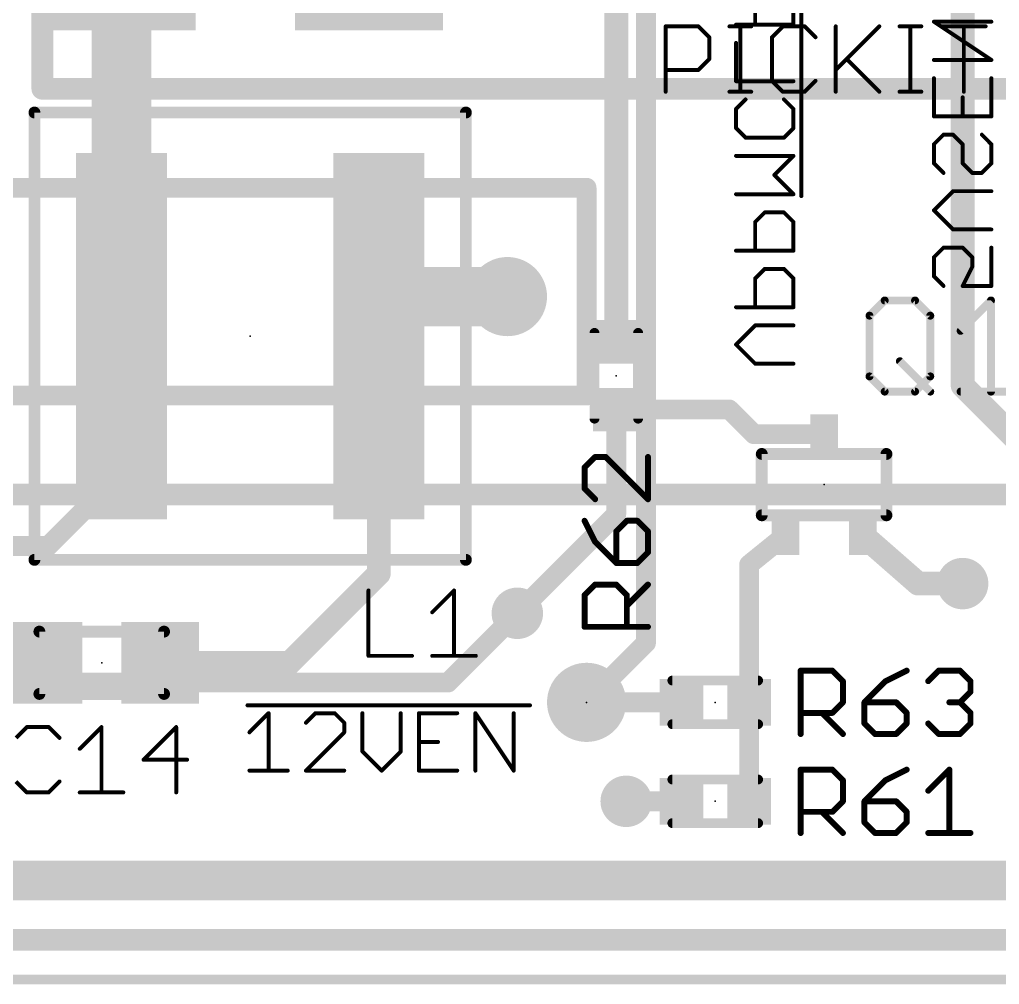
# Model space of a CAD drawing. Extents: x -19 to 124, y 0 to 88.
# Drawn here: x 31.08 to 43.65, y 31.69 to 44.07 of the extents above; entities that cross this region are included whole.
import ezdxf

# ---------------------------------------------------------------- set-up
doc = ezdxf.new("R2010")
doc.units = 0
for name, color, linetype in [('1', 12, 'CONTINUOUS'), ('15', 21, 'CONTINUOUS'), ('16', 132, 'CONTINUOUS'), ('17', 110, 'CONTINUOUS'), ('18', 110, 'CONTINUOUS'), ('2', 110, 'CONTINUOUS'), ('20', 53, 'CONTINUOUS'), ('21', 253, 'CONTINUOUS'), ('23', 53, 'CONTINUOUS'), ('25', 253, 'CONTINUOUS'), ('26', 251, 'CONTINUOUS')]:
    doc.layers.add(name, color=color, linetype=linetype)

# ---------------------------------------------------------------- blocks, each defined once
blk = doc.blocks.new('ROUNDP')
at = {"const_width": 0.5}
blk.add_lwpolyline([(0, -0.25, 1), (0, 0.25, 1), (0, -0.25)], format="xyb", dxfattribs=at)
blk = doc.blocks.new('RECT')
blk.add_solid([(-0.5, -0.5), (0.5, -0.5), (-0.5, 0.5), (0.5, 0.5)])
blk = doc.blocks.new('ROUNDV')
at = {"const_width": 0.5}
blk.add_lwpolyline([(0, -0.25, 1), (0, 0.25, 1), (0, -0.25)], format="xyb", dxfattribs=at)

msp = doc.modelspace()

# ---------------------------------------------------------------- linework, layer by layer
at = {"layer": '1'}
for points, const_width in [([(38.735, 39.932), (38.735, 46.101)], 0.3048), ([(43.18, 45.72), (43.18, 39.37)], 0.3048), ([(32.385, 44.628), (32.385, 40.005)], 0.762), ([(35.7124, 39.9796), (35.7124, 40.513)], 0.8128), ([(35.7124, 40.513), (37.338, 40.513)], 0.762), ([(35.687, 36.957), (35.687, 40.005)], 0.3048), ([(35.7124, 39.9796), (35.687, 40.005)], 0.254), ([(32.385, 38.2524), (32.385, 40.005)], 0.2032), ([(43.18, 39.37), (44.196, 38.354)], 0.3048), ([(38.735, 39.062), (38.735, 39.116)], 0.254), ([(38.7382, 39.0652), (38.735, 39.062)], 0.254), ([(38.735, 39.062), (38.735, 37.719)], 0.254), ([(40.1828, 39.0652), (38.7382, 39.0652)], 0.254), ([(40.5003, 38.7477), (40.1828, 39.0652)], 0.254), ([(41.402, 38.7477), (40.5003, 38.7477)], 0.254), ([(31.4452, 37.3126), (32.385, 38.2524)], 0.254), ([(38.735, 37.719), (37.465, 36.449)], 0.254), ([(41.8973, 37.4523), (42.6085, 36.83)], 0.3048), ([(40.9067, 37.4523), (40.44, 37.0745)], 0.254), ([(29.21, 37.3126), (31.4452, 37.3126)], 0.254), ([(34.544, 35.814), (35.687, 36.957)], 0.3048), ([(40.44, 37.0745), (40.44, 35.306)], 0.254), ([(42.6085, 36.83), (43.18, 36.83)], 0.3048), ([(32.881, 35.814), (34.544, 35.814)], 0.3048), ([(31.381, 35.814), (30.734, 35.814)], 0.254), ([(39.57, 35.306), (38.354, 35.306)], 0.254), ([(40.44, 35.306), (40.44, 34.036)], 0.254), ([(39.57, 34.036), (38.862, 34.036)], 0.254)]:
    msp.add_lwpolyline(points, dxfattribs=dict(at, const_width=const_width))
for points, const_width in [([(35.9156, 40.513, 1), (35.5092, 40.513)], 0.4064), ([(35.7124, 40.7035, 1), (35.7124, 40.3225)], 0.381), ([(37.338, 40.3225, 1), (37.338, 40.7035)], 0.381), ([(32.1945, 40.005, 1), (32.5755, 40.005)], 0.381), ([(35.5092, 39.9796, 1), (35.9156, 39.9796)], 0.4064), ([(35.7632, 40.005, 1), (35.6108, 40.005)], 0.1524), ([(35.7319, 40.0499, 1), (35.6421, 39.9601)], 0.127), ([(32.4358, 40.005, 1), (32.3342, 40.005)], 0.1016), ([(35.6675, 39.9347, 1), (35.7573, 40.0245)], 0.127), ([(38.6588, 39.932, 1), (38.8112, 39.932)], 0.1524), ([(43.2339, 39.4239, 1), (43.1261, 39.3161)], 0.1524), ([(43.1038, 39.37, 1), (43.2562, 39.37)], 0.1524), ([(38.7985, 39.116, 1), (38.6715, 39.116)], 0.127), ([(38.7985, 39.062, 1), (38.6715, 39.062)], 0.127), ([(38.6901, 39.1069, 1), (38.7799, 39.0171)], 0.127), ([(38.6715, 39.062, 1), (38.7985, 39.062)], 0.127), ([(38.7382, 39.1287, 1), (38.7382, 39.0017)], 0.127), ([(38.7831, 39.0203, 1), (38.6933, 39.1101)], 0.127), ([(40.2277, 39.1101, 1), (40.1379, 39.0203)], 0.127), ([(40.1828, 39.0017, 1), (40.1828, 39.1287)], 0.127), ([(40.5003, 38.8112, 1), (40.5003, 38.6842)], 0.127), ([(41.402, 38.6842, 1), (41.402, 38.8112)], 0.127), ([(40.4554, 38.7028, 1), (40.5452, 38.7926)], 0.127), ([(32.4299, 38.2075, 1), (32.3401, 38.2973)], 0.127), ([(32.3342, 38.2524, 1), (32.4358, 38.2524)], 0.1016), ([(38.6715, 37.719, 1), (38.7985, 37.719)], 0.127), ([(38.7799, 37.6741, 1), (38.6901, 37.7639)], 0.127), ([(41.9475, 37.5096, 1), (41.8471, 37.395)], 0.1524), ([(40.9467, 37.4029, 1), (40.8667, 37.5017)], 0.127), ([(31.4003, 37.3575, 1), (31.4901, 37.2677)], 0.127), ([(31.4452, 37.2491, 1), (31.4452, 37.3761)], 0.127), ([(35.7409, 36.9031, 1), (35.6331, 37.0109)], 0.1524), ([(40.4, 37.1239, 1), (40.48, 37.0251)], 0.127), ([(40.5035, 37.0745, 1), (40.3765, 37.0745)], 0.127), ([(35.6108, 36.957, 1), (35.7632, 36.957)], 0.1524), ([(42.6085, 36.9062, 1), (42.6085, 36.7538)], 0.1524), ([(43.18, 36.7538, 1), (43.18, 36.9062)], 0.1524), ([(42.5583, 36.7727, 1), (42.6587, 36.8873)], 0.1524), ([(37.4201, 36.4939, 1), (37.5099, 36.4041)], 0.127), ([(32.881, 35.8902, 1), (32.881, 35.7378)], 0.1524), ([(34.544, 35.7378, 1), (34.544, 35.8902)], 0.1524), ([(31.381, 35.7505, 1), (31.381, 35.8775)], 0.127), ([(34.4901, 35.8679, 1), (34.5979, 35.7601)], 0.1524), ([(38.354, 35.3695, 1), (38.354, 35.2425)], 0.127), ([(39.57, 35.2425, 1), (39.57, 35.3695)], 0.127), ([(40.5035, 35.306, 1), (40.3765, 35.306)], 0.127), ([(40.3765, 35.306, 1), (40.5035, 35.306)], 0.127), ([(38.862, 34.0995, 1), (38.862, 33.9725)], 0.127), ([(39.57, 33.9725, 1), (39.57, 34.0995)], 0.127), ([(40.3765, 34.036, 1), (40.5035, 34.036)], 0.127)]:
    msp.add_lwpolyline(points, format="xyb", dxfattribs=dict(at, const_width=const_width))
at = {"layer": '15'}
for points, const_width in [([(31.369, 49.53), (31.369, 43.18)], 0.2794), ([(31.369, 43.18), (46.482, 43.18)], 0.2794), ([(25.019, 41.91), (38.354, 41.91)], 0.254), ([(38.354, 41.91), (38.354, 39.243)], 0.254), ([(38.354, 39.243), (25.019, 39.243)], 0.254), ([(25.273, 37.973), (63.5, 37.973)], 0.2794), ([(101.092, 32.258), (18.542, 32.258)], 0.2794)]:
    msp.add_lwpolyline(points, dxfattribs=dict(at, const_width=const_width))
for points, const_width in [([(31.369, 43.2499, 1), (31.369, 43.1101)], 0.1397), ([(31.2992, 43.18, 1), (31.4388, 43.18)], 0.1397), ([(38.4175, 41.91, 1), (38.2905, 41.91)], 0.127), ([(38.354, 41.8465, 1), (38.354, 41.9735)], 0.127), ([(38.354, 39.1795, 1), (38.354, 39.3065)], 0.127), ([(38.2905, 39.243, 1), (38.4175, 39.243)], 0.127)]:
    msp.add_lwpolyline(points, format="xyb", dxfattribs=dict(at, const_width=const_width))
at = {"layer": '16'}
for points, const_width in [([(39.116, 36.068), (39.116, 48.641)], 0.254), ([(36.576, 35.56), (37.465, 36.449)], 0.254), ([(39.116, 36.068), (38.354, 35.306)], 0.254), ([(29.972, 35.56), (36.576, 35.56)], 0.254), ([(18.161, 33.02), (59.182, 33.02)], 0.508)]:
    msp.add_lwpolyline(points, dxfattribs=dict(at, const_width=const_width))
at = {"layer": '16', "const_width": 0.127}
for points in [[(37.5099, 36.4041, 1), (37.4201, 36.4939)], [(39.0525, 36.068, 1), (39.1795, 36.068)], [(39.1609, 36.0231, 1), (39.0711, 36.1129)], [(36.5311, 35.6049, 1), (36.6209, 35.5151)], [(36.576, 35.4965, 1), (36.576, 35.6235)], [(38.3091, 35.3509, 1), (38.3989, 35.2611)]]:
    msp.add_lwpolyline(points, format="xyb", dxfattribs=at)
at = {"layer": '2', "const_width": 0.254}
msp.add_lwpolyline([(18.542, 32.258), (101.092, 32.258)], dxfattribs=at)
at = {"layer": '20', "const_width": 0.127}
msp.add_lwpolyline([(101.6, 31.75), (19.05, 31.75)], dxfattribs=at)
at = {"layer": '21'}
for points, const_width in [([(36.8046, 42.8752), (31.2674, 42.8752)], 0.1524), ([(31.2674, 42.8752), (31.2674, 37.1348)], 0.1524), ([(36.8046, 37.1348), (36.8046, 42.8752)], 0.1524), ([(38.455, 40.047), (38.455, 38.947)], 0.127), ([(39.015, 40.047), (39.015, 38.947)], 0.127), ([(42.2021, 38.4937), (40.6019, 38.4937)], 0.1524), ([(40.6019, 38.4937), (40.6019, 37.7063)], 0.1524), ([(42.2021, 37.7063), (42.2021, 38.4937)], 0.1524), ([(40.6019, 37.7063), (42.2021, 37.7063)], 0.1524), ([(31.2674, 37.1348), (36.8046, 37.1348)], 0.1524), ([(32.931, 36.214), (31.331, 36.214)], 0.1524), ([(31.331, 36.214), (31.331, 35.414)], 0.1524), ([(32.931, 35.414), (32.931, 36.214)], 0.1524), ([(40.555, 35.586), (39.455, 35.586)], 0.127), ([(31.331, 35.414), (32.931, 35.414)], 0.1524), ([(40.555, 35.026), (39.455, 35.026)], 0.127), ([(40.555, 34.316), (39.455, 34.316)], 0.127), ([(40.555, 33.756), (39.455, 33.756)], 0.127)]:
    msp.add_lwpolyline(points, dxfattribs=dict(at, const_width=const_width))
for points, const_width in [([(31.2674, 42.9133, 1), (31.2674, 42.8371)], 0.0762), ([(31.3055, 42.8752, 1), (31.2293, 42.8752)], 0.0762), ([(36.8427, 42.8752, 1), (36.7665, 42.8752)], 0.0762), ([(36.8046, 42.8371, 1), (36.8046, 42.9133)], 0.0762), ([(38.4868, 40.047, 1), (38.4232, 40.047)], 0.0635), ([(39.0468, 40.047, 1), (38.9832, 40.047)], 0.0635), ([(38.4232, 38.947, 1), (38.4868, 38.947)], 0.0635), ([(38.9832, 38.947, 1), (39.0468, 38.947)], 0.0635), ([(40.6019, 38.5318, 1), (40.6019, 38.4556)], 0.0762), ([(40.64, 38.4937, 1), (40.5638, 38.4937)], 0.0762), ([(42.2402, 38.4937, 1), (42.164, 38.4937)], 0.0762), ([(42.2021, 38.4556, 1), (42.2021, 38.5318)], 0.0762), ([(40.6019, 37.7444, 1), (40.6019, 37.6682)], 0.0762), ([(40.5638, 37.7063, 1), (40.64, 37.7063)], 0.0762), ([(42.164, 37.7063, 1), (42.2402, 37.7063)], 0.0762), ([(42.2021, 37.6682, 1), (42.2021, 37.7444)], 0.0762), ([(31.2674, 37.1729, 1), (31.2674, 37.0967)], 0.0762), ([(31.2293, 37.1348, 1), (31.3055, 37.1348)], 0.0762), ([(36.7665, 37.1348, 1), (36.8427, 37.1348)], 0.0762), ([(36.8046, 37.0967, 1), (36.8046, 37.1729)], 0.0762), ([(31.331, 36.2521, 1), (31.331, 36.1759)], 0.0762), ([(31.3691, 36.214, 1), (31.2929, 36.214)], 0.0762), ([(32.9691, 36.214, 1), (32.8929, 36.214)], 0.0762), ([(32.931, 36.1759, 1), (32.931, 36.2521)], 0.0762), ([(39.455, 35.6178, 1), (39.455, 35.5542)], 0.0635), ([(40.555, 35.5542, 1), (40.555, 35.6178)], 0.0635), ([(31.331, 35.4521, 1), (31.331, 35.3759)], 0.0762), ([(32.931, 35.3759, 1), (32.931, 35.4521)], 0.0762), ([(31.2929, 35.414, 1), (31.3691, 35.414)], 0.0762), ([(32.8929, 35.414, 1), (32.9691, 35.414)], 0.0762), ([(39.455, 35.0578, 1), (39.455, 34.9943)], 0.0635), ([(40.555, 34.9943, 1), (40.555, 35.0578)], 0.0635), ([(39.455, 34.3478, 1), (39.455, 34.2843)], 0.0635), ([(40.555, 34.2843, 1), (40.555, 34.3478)], 0.0635), ([(39.455, 33.7878, 1), (39.455, 33.7242)], 0.0635), ([(40.555, 33.7242, 1), (40.555, 33.7878)], 0.0635)]:
    msp.add_lwpolyline(points, format="xyb", dxfattribs=dict(at, const_width=const_width))
at = {"layer": '23'}
for p in [(34.036, 40.005), (38.735, 39.497), (41.402, 38.1), (32.131, 35.814), (38.354, 35.306), (40.005, 35.306), (40.005, 34.036)]:
    msp.add_point(p, dxfattribs=at)
at = {"layer": '25'}
for points, const_width in [([(39.3686, 43.1419), (39.3686, 43.9808)], 0.0508), ([(39.3686, 43.9808), (39.7881, 43.9808)], 0.0508), ([(39.7881, 43.9808), (39.9279, 43.841)], 0.0508), ([(40.1872, 43.9808), (40.4668, 43.9808)], 0.0508), ([(40.327, 43.1419), (40.327, 43.9808)], 0.0508), ([(40.8727, 43.9808), (40.7329, 43.841)], 0.0508), ([(41.1524, 43.9808), (40.8727, 43.9808)], 0.0508), ([(41.2922, 43.841), (41.1524, 43.9808)], 0.0508), ([(41.5515, 43.9808), (41.5515, 43.1419)], 0.0508), ([(41.5515, 43.4215), (42.1108, 43.9808)], 0.0508), ([(42.3701, 43.9808), (42.6497, 43.9808)], 0.0508), ([(42.5099, 43.1419), (42.5099, 43.9808)], 0.0508), ([(42.9158, 43.9808), (43.4751, 43.9808)], 0.0508), ([(43.1954, 43.1419), (43.1954, 43.9808)], 0.0508), ([(39.9279, 43.841), (39.9279, 43.5614)], 0.0508), ([(40.7329, 43.841), (40.7329, 43.2817)], 0.0508), ([(39.9279, 43.5614), (39.7881, 43.4215)], 0.0508), ([(41.6913, 43.5614), (42.1108, 43.1419)], 0.0508), ([(39.7881, 43.4215), (39.3686, 43.4215)], 0.0508), ([(40.7329, 43.2817), (40.8727, 43.1419)], 0.0508), ([(41.1524, 43.1419), (41.2922, 43.2817)], 0.0508), ([(40.1872, 43.1419), (40.4668, 43.1419)], 0.0508), ([(40.8727, 43.1419), (41.1524, 43.1419)], 0.0508), ([(42.3701, 43.1419), (42.6497, 43.1419)], 0.0508), ([(41.9847, 40.2683), (42.1796, 40.4632)], 0.1016), ([(42.1796, 40.4632), (42.5694, 40.4632)], 0.1016), ([(42.5694, 40.4632), (42.7643, 40.2683)], 0.1016), ([(43.1541, 40.0734), (43.5439, 40.4632)], 0.1016), ([(43.5439, 40.4632), (43.5439, 39.2938)], 0.1016), ([(41.9847, 39.4887), (41.9847, 40.2683)], 0.1016), ([(42.7643, 40.2683), (42.7643, 39.4887)], 0.1016), ([(42.3745, 39.6836), (42.7643, 39.2938)], 0.1016), ([(42.1796, 39.2938), (41.9847, 39.4887)], 0.1016), ([(42.7643, 39.4887), (42.5694, 39.2938)], 0.1016), ([(42.5694, 39.2938), (42.1796, 39.2938)], 0.1016), ([(43.1541, 39.2938), (43.9337, 39.2938)], 0.1016), ([(38.4635, 38.4547), (38.3279, 38.3191)], 0.0762), ([(38.5991, 38.4547), (38.4635, 38.4547)], 0.0762), ([(39.1414, 37.9124), (38.5991, 38.4547)], 0.0762), ([(39.1414, 38.4547), (39.1414, 37.9124)], 0.0762), ([(38.3279, 38.3191), (38.3279, 38.048)], 0.0762), ([(38.3279, 38.048), (38.4635, 37.9124)], 0.0762), ([(38.3279, 37.6361), (38.4635, 37.365)], 0.0762), ([(38.8702, 37.6361), (38.7347, 37.5006)], 0.0762), ([(39.0058, 37.6361), (38.8702, 37.6361)], 0.0762), ([(39.1414, 37.5006), (39.0058, 37.6361)], 0.0762), ([(38.7347, 37.5006), (38.7347, 37.0938)], 0.0762), ([(39.1414, 37.2294), (39.1414, 37.5006)], 0.0762), ([(38.4635, 37.365), (38.7347, 37.0938)], 0.0762), ([(39.0058, 37.0938), (39.1414, 37.2294)], 0.0762), ([(38.7347, 37.0938), (39.0058, 37.0938)], 0.0762), ([(38.3279, 36.682), (38.4635, 36.8176)], 0.0762), ([(38.4635, 36.8176), (38.7347, 36.8176)], 0.0762), ([(38.7347, 36.8176), (38.8702, 36.682)], 0.0762), ([(38.8702, 36.5464), (39.1414, 36.8176)], 0.0762), ([(35.5542, 36.7418), (35.5542, 35.9029)], 0.0508), ([(36.3728, 36.4622), (36.6524, 36.7418)], 0.0508), ([(36.6524, 36.7418), (36.6524, 35.9029)], 0.0508), ([(38.3279, 36.2752), (38.3279, 36.682)], 0.0762), ([(38.8702, 36.682), (38.8702, 36.2752)], 0.0762), ([(39.1414, 36.2752), (38.3279, 36.2752)], 0.0762), ([(35.5542, 35.9029), (36.1135, 35.9029)], 0.0508), ([(36.3728, 35.9029), (36.9321, 35.9029)], 0.0508), ([(41.1012, 34.8996), (41.1012, 35.7131)], 0.0762), ([(41.1012, 35.7131), (41.508, 35.7131)], 0.0762), ([(41.508, 35.7131), (41.6436, 35.5775)], 0.0762), ([(42.4621, 35.7131), (42.191, 35.5775)], 0.0762), ([(42.7384, 35.5775), (42.874, 35.7131)], 0.0762), ([(42.874, 35.7131), (43.1451, 35.7131)], 0.0762), ([(43.1451, 35.7131), (43.2807, 35.5775)], 0.0762), ([(41.6436, 35.5775), (41.6436, 35.3063)], 0.0762), ([(42.191, 35.5775), (41.9198, 35.3063)], 0.0762), ([(43.2807, 35.5775), (43.2807, 35.4419)], 0.0762), ([(43.2807, 35.4419), (43.1451, 35.3063)], 0.0762), ([(41.6436, 35.3063), (41.508, 35.1708)], 0.0762), ([(41.9198, 35.3063), (41.9198, 35.0352)], 0.0762), ([(42.3266, 35.3063), (41.9198, 35.3063)], 0.0762), ([(42.4621, 35.1708), (42.3266, 35.3063)], 0.0762), ([(43.1451, 35.3063), (43.0096, 35.3063)], 0.0762), ([(43.1451, 35.3063), (43.2807, 35.1708)], 0.0762), ([(34.0014, 35.2679), (37.6266, 35.2679)], 0.0508), ([(34.0268, 34.9212), (34.2726, 35.1669)], 0.0508), ([(34.2726, 35.1669), (34.2726, 34.4297)], 0.0508), ([(34.8747, 35.1669), (34.7519, 35.0441)], 0.0508), ([(35.1205, 35.1669), (34.8747, 35.1669)], 0.0508), ([(35.2433, 35.0441), (35.1205, 35.1669)], 0.0508), ([(35.4769, 35.1669), (35.4769, 34.6754)], 0.0508), ([(35.9684, 34.6754), (35.9684, 35.1669)], 0.0508), ([(36.6934, 35.1669), (36.2019, 35.1669)], 0.0508), ([(36.2019, 35.1669), (36.2019, 34.4297)], 0.0508), ([(36.9269, 34.4297), (36.9269, 35.1669)], 0.0508), ([(36.9269, 35.1669), (37.4184, 34.4297)], 0.0508), ([(37.4184, 34.4297), (37.4184, 35.1669)], 0.0508), ([(41.508, 35.1708), (41.1012, 35.1708)], 0.0762), ([(41.3724, 35.1708), (41.6436, 34.8996)], 0.0762), ([(42.4621, 35.0352), (42.4621, 35.1708)], 0.0762), ([(43.2807, 35.1708), (43.2807, 35.0352)], 0.0762), ([(31.17, 34.9892), (31.0301, 34.8494)], 0.0508), ([(31.4496, 34.9892), (31.17, 34.9892)], 0.0508), ([(31.5894, 34.8494), (31.4496, 34.9892)], 0.0508), ([(31.8487, 34.7096), (32.1283, 34.9892)], 0.0508), ([(32.1283, 34.9892), (32.1283, 34.1503)], 0.0508), ([(33.0867, 34.9892), (32.6673, 34.5698)], 0.0508), ([(33.0867, 34.1503), (33.0867, 34.9892)], 0.0508), ([(35.2433, 34.9212), (35.2433, 35.0441)], 0.0508), ([(41.9198, 35.0352), (42.0554, 34.8996)], 0.0762), ([(42.3266, 34.8996), (42.4621, 35.0352)], 0.0762), ([(42.874, 34.8996), (42.7384, 35.0352)], 0.0762), ([(43.2807, 35.0352), (43.1451, 34.8996)], 0.0762), ([(34.7519, 34.4297), (35.2433, 34.9212)], 0.0508), ([(42.0554, 34.8996), (42.3266, 34.8996)], 0.0762), ([(43.1451, 34.8996), (42.874, 34.8996)], 0.0762), ([(36.2019, 34.7983), (36.4476, 34.7983)], 0.0508), ([(32.6673, 34.5698), (33.2266, 34.5698)], 0.0508), ([(35.4769, 34.6754), (35.7226, 34.4297)], 0.0508), ([(35.7226, 34.4297), (35.9684, 34.6754)], 0.0508), ([(41.1012, 33.6296), (41.1012, 34.4431)], 0.0762), ([(41.1012, 34.4431), (41.508, 34.4431)], 0.0762), ([(41.508, 34.4431), (41.6436, 34.3075)], 0.0762), ([(42.4621, 34.4431), (42.191, 34.3075)], 0.0762), ([(42.7384, 34.1719), (43.0096, 34.4431)], 0.0762), ([(43.0096, 34.4431), (43.0096, 33.6296)], 0.0762), ([(34.0268, 34.4297), (34.5183, 34.4297)], 0.0508), ([(35.2433, 34.4297), (34.7519, 34.4297)], 0.0508), ([(36.2019, 34.4297), (36.6934, 34.4297)], 0.0508), ([(41.6436, 34.3075), (41.6436, 34.0363)], 0.0762), ([(42.191, 34.3075), (41.9198, 34.0363)], 0.0762), ([(31.0301, 34.2901), (31.17, 34.1503)], 0.0508), ([(31.4496, 34.1503), (31.5894, 34.2901)], 0.0508), ([(31.17, 34.1503), (31.4496, 34.1503)], 0.0508), ([(31.8487, 34.1503), (32.408, 34.1503)], 0.0508), ([(41.6436, 34.0363), (41.508, 33.9008)], 0.0762), ([(41.9198, 34.0363), (41.9198, 33.7652)], 0.0762), ([(42.3266, 34.0363), (41.9198, 34.0363)], 0.0762), ([(42.4621, 33.9008), (42.3266, 34.0363)], 0.0762), ([(41.508, 33.9008), (41.1012, 33.9008)], 0.0762), ([(41.3724, 33.9008), (41.6436, 33.6296)], 0.0762), ([(42.4621, 33.7652), (42.4621, 33.9008)], 0.0762), ([(41.9198, 33.7652), (42.0554, 33.6296)], 0.0762), ([(42.3266, 33.6296), (42.4621, 33.7652)], 0.0762), ([(42.0554, 33.6296), (42.3266, 33.6296)], 0.0762), ([(42.7384, 33.6296), (43.2807, 33.6296)], 0.0762)]:
    msp.add_lwpolyline(points, dxfattribs=dict(at, const_width=const_width))
for points, const_width in [([(39.3813, 43.9808, 1), (39.3559, 43.9808)], 0.0254), ([(39.3686, 43.9935, 1), (39.3686, 43.9681)], 0.0254), ([(39.7971, 43.9898, 1), (39.7791, 43.9718)], 0.0254), ([(39.7881, 43.9681, 1), (39.7881, 43.9935)], 0.0254), ([(40.1872, 43.9935, 1), (40.1872, 43.9681)], 0.0254), ([(40.3397, 43.9808, 1), (40.3143, 43.9808)], 0.0254), ([(40.4668, 43.9681, 1), (40.4668, 43.9935)], 0.0254), ([(40.8727, 43.9935, 1), (40.8727, 43.9681)], 0.0254), ([(40.8817, 43.9718, 1), (40.8638, 43.9898)], 0.0254), ([(41.1614, 43.9898, 1), (41.1434, 43.9718)], 0.0254), ([(41.1524, 43.9681, 1), (41.1524, 43.9935)], 0.0254), ([(41.5642, 43.9808, 1), (41.5388, 43.9808)], 0.0254), ([(42.1198, 43.9718, 1), (42.1018, 43.9898)], 0.0254), ([(42.3701, 43.9935, 1), (42.3701, 43.9681)], 0.0254), ([(42.5226, 43.9808, 1), (42.4972, 43.9808)], 0.0254), ([(42.6497, 43.9681, 1), (42.6497, 43.9935)], 0.0254), ([(42.9158, 43.9935, 1), (42.9158, 43.9681)], 0.0254), ([(43.2081, 43.9808, 1), (43.1827, 43.9808)], 0.0254), ([(43.4751, 43.9681, 1), (43.4751, 43.9935)], 0.0254), ([(39.9406, 43.841, 1), (39.9152, 43.841)], 0.0254), ([(39.9189, 43.832, 1), (39.9369, 43.85)], 0.0254), ([(40.7456, 43.841, 1), (40.7202, 43.841)], 0.0254), ([(40.7239, 43.85, 1), (40.7419, 43.832)], 0.0254), ([(41.2832, 43.832, 1), (41.3012, 43.85)], 0.0254), ([(39.9152, 43.5614, 1), (39.9406, 43.5614)], 0.0254), ([(39.9369, 43.5524, 1), (39.9189, 43.5703)], 0.0254), ([(41.7003, 43.5703, 1), (41.6823, 43.5524)], 0.0254), ([(39.3686, 43.4342, 1), (39.3686, 43.4088)], 0.0254), ([(39.7791, 43.4305, 1), (39.7971, 43.4126)], 0.0254), ([(39.7881, 43.4088, 1), (39.7881, 43.4342)], 0.0254), ([(41.5425, 43.4305, 1), (41.5605, 43.4126)], 0.0254), ([(40.7419, 43.2907, 1), (40.7239, 43.2727)], 0.0254), ([(40.7202, 43.2817, 1), (40.7456, 43.2817)], 0.0254), ([(41.3012, 43.2727, 1), (41.2832, 43.2907)], 0.0254), ([(39.3559, 43.1419, 1), (39.3813, 43.1419)], 0.0254), ([(40.1872, 43.1546, 1), (40.1872, 43.1292)], 0.0254), ([(40.3143, 43.1419, 1), (40.3397, 43.1419)], 0.0254), ([(40.4668, 43.1292, 1), (40.4668, 43.1546)], 0.0254), ([(40.8727, 43.1546, 1), (40.8727, 43.1292)], 0.0254), ([(40.8638, 43.1329, 1), (40.8817, 43.1509)], 0.0254), ([(41.1434, 43.1509, 1), (41.1614, 43.1329)], 0.0254), ([(41.1524, 43.1292, 1), (41.1524, 43.1546)], 0.0254), ([(41.5388, 43.1419, 1), (41.5642, 43.1419)], 0.0254), ([(42.1018, 43.1329, 1), (42.1198, 43.1509)], 0.0254), ([(42.3701, 43.1546, 1), (42.3701, 43.1292)], 0.0254), ([(42.4972, 43.1419, 1), (42.5226, 43.1419)], 0.0254), ([(42.6497, 43.1292, 1), (42.6497, 43.1546)], 0.0254), ([(43.1827, 43.1419, 1), (43.2081, 43.1419)], 0.0254), ([(42.1796, 40.4886, 1), (42.1796, 40.4378)], 0.0508), ([(42.1976, 40.4452, 1), (42.1616, 40.4812)], 0.0508), ([(42.5874, 40.4812, 1), (42.5514, 40.4452)], 0.0508), ([(42.5694, 40.4378, 1), (42.5694, 40.4886)], 0.0508), ([(43.5693, 40.4632, 1), (43.5185, 40.4632)], 0.0508), ([(43.5619, 40.4452, 1), (43.5259, 40.4812)], 0.0508), ([(41.9667, 40.2863, 1), (42.0027, 40.2503)], 0.0508), ([(42.0101, 40.2683, 1), (41.9593, 40.2683)], 0.0508), ([(42.7897, 40.2683, 1), (42.7389, 40.2683)], 0.0508), ([(42.7463, 40.2503, 1), (42.7823, 40.2863)], 0.0508), ([(43.1361, 40.0914, 1), (43.1721, 40.0554)], 0.0508), ([(42.3925, 39.7016, 1), (42.3565, 39.6656)], 0.0508), ([(42.0027, 39.5067, 1), (41.9667, 39.4707)], 0.0508), ([(41.9593, 39.4887, 1), (42.0101, 39.4887)], 0.0508), ([(42.7389, 39.4887, 1), (42.7897, 39.4887)], 0.0508), ([(42.7823, 39.4707, 1), (42.7463, 39.5067)], 0.0508), ([(42.1796, 39.3192, 1), (42.1796, 39.2684)], 0.0508), ([(42.1616, 39.2758, 1), (42.1976, 39.3118)], 0.0508), ([(42.5514, 39.3118, 1), (42.5874, 39.2758)], 0.0508), ([(42.5694, 39.2684, 1), (42.5694, 39.3192)], 0.0508), ([(42.7463, 39.2758, 1), (42.7823, 39.3118)], 0.0508), ([(43.1541, 39.3192, 1), (43.1541, 39.2684)], 0.0508), ([(43.5185, 39.2938, 1), (43.5693, 39.2938)], 0.0508), ([(38.4635, 38.4738, 1), (38.4635, 38.4357)], 0.0381), ([(38.477, 38.4412, 1), (38.45, 38.4682)], 0.0381), ([(38.6125, 38.4682, 1), (38.5856, 38.4412)], 0.0381), ([(38.5991, 38.4357, 1), (38.5991, 38.4738)], 0.0381), ([(39.1605, 38.4547, 1), (39.1224, 38.4547)], 0.0381), ([(38.347, 38.3191, 1), (38.3089, 38.3191)], 0.0381), ([(38.3144, 38.3326, 1), (38.3414, 38.3057)], 0.0381), ([(38.3414, 38.0614, 1), (38.3144, 38.0345)], 0.0381), ([(38.3089, 38.048, 1), (38.347, 38.048)], 0.0381), ([(38.45, 37.8989, 1), (38.477, 37.9259)], 0.0381), ([(39.1224, 37.9124, 1), (39.1605, 37.9124)], 0.0381), ([(39.1279, 37.8989, 1), (39.1549, 37.9259)], 0.0381), ([(38.3449, 37.6447, 1), (38.3109, 37.6276)], 0.0381), ([(38.8702, 37.6552, 1), (38.8702, 37.6171)], 0.0381), ([(38.8837, 37.6227, 1), (38.8568, 37.6496)], 0.0381), ([(39.0193, 37.6496, 1), (38.9923, 37.6227)], 0.0381), ([(39.0058, 37.6171, 1), (39.0058, 37.6552)], 0.0381), ([(38.7537, 37.5006, 1), (38.7156, 37.5006)], 0.0381), ([(38.7212, 37.514, 1), (38.7481, 37.4871)], 0.0381), ([(39.1605, 37.5006, 1), (39.1224, 37.5006)], 0.0381), ([(39.1279, 37.4871, 1), (39.1549, 37.514)], 0.0381), ([(38.477, 37.3784, 1), (38.45, 37.3515)], 0.0381), ([(38.4464, 37.3565, 1), (38.4805, 37.3735)], 0.0381), ([(39.1224, 37.2294, 1), (39.1605, 37.2294)], 0.0381), ([(39.1549, 37.2159, 1), (39.1279, 37.2429)], 0.0381), ([(38.7347, 37.1129, 1), (38.7347, 37.0748)], 0.0381), ([(38.7156, 37.0938, 1), (38.7537, 37.0938)], 0.0381), ([(38.7212, 37.0803, 1), (38.7481, 37.1073)], 0.0381), ([(38.9923, 37.1073, 1), (39.0193, 37.0803)], 0.0381), ([(39.0058, 37.0748, 1), (39.0058, 37.1129)], 0.0381), ([(38.4635, 36.8366, 1), (38.4635, 36.7985)], 0.0381), ([(38.477, 36.8041, 1), (38.45, 36.831)], 0.0381), ([(38.7481, 36.831, 1), (38.7212, 36.8041)], 0.0381), ([(38.7347, 36.7985, 1), (38.7347, 36.8366)], 0.0381), ([(39.1549, 36.8041, 1), (39.1279, 36.831)], 0.0381), ([(35.5669, 36.7418, 1), (35.5415, 36.7418)], 0.0254), ([(36.6651, 36.7418, 1), (36.6397, 36.7418)], 0.0254), ([(36.6614, 36.7328, 1), (36.6435, 36.7508)], 0.0254), ([(38.347, 36.682, 1), (38.3089, 36.682)], 0.0381), ([(38.8893, 36.682, 1), (38.8512, 36.682)], 0.0381), ([(38.3144, 36.6954, 1), (38.3414, 36.6685)], 0.0381), ([(38.8568, 36.6685, 1), (38.8837, 36.6954)], 0.0381), ([(36.3638, 36.4712, 1), (36.3818, 36.4532)], 0.0254), ([(38.8568, 36.5599, 1), (38.8837, 36.5329)], 0.0381), ([(38.3279, 36.2943, 1), (38.3279, 36.2562)], 0.0381), ([(38.3089, 36.2752, 1), (38.347, 36.2752)], 0.0381), ([(38.8512, 36.2752, 1), (38.8893, 36.2752)], 0.0381), ([(39.1414, 36.2562, 1), (39.1414, 36.2943)], 0.0381), ([(35.5542, 35.9156, 1), (35.5542, 35.8902)], 0.0254), ([(35.5415, 35.9029, 1), (35.5669, 35.9029)], 0.0254), ([(36.1135, 35.8902, 1), (36.1135, 35.9156)], 0.0254), ([(36.3728, 35.9156, 1), (36.3728, 35.8902)], 0.0254), ([(36.6397, 35.9029, 1), (36.6651, 35.9029)], 0.0254), ([(36.9321, 35.8902, 1), (36.9321, 35.9156)], 0.0254), ([(41.1012, 35.7321, 1), (41.1012, 35.694)], 0.0381), ([(41.1203, 35.7131, 1), (41.0822, 35.7131)], 0.0381), ([(41.5214, 35.7266, 1), (41.4945, 35.6996)], 0.0381), ([(41.508, 35.694, 1), (41.508, 35.7321)], 0.0381), ([(42.4707, 35.6961, 1), (42.4536, 35.7301)], 0.0381), ([(42.874, 35.7321, 1), (42.874, 35.694)], 0.0381), ([(42.8874, 35.6996, 1), (42.8605, 35.7266)], 0.0381), ([(43.1586, 35.7266, 1), (43.1317, 35.6996)], 0.0381), ([(43.1451, 35.694, 1), (43.1451, 35.7321)], 0.0381), ([(41.6626, 35.5775, 1), (41.6245, 35.5775)], 0.0381), ([(41.6301, 35.564, 1), (41.657, 35.591)], 0.0381), ([(42.1825, 35.5946, 1), (42.1995, 35.5605)], 0.0381), ([(42.2044, 35.564, 1), (42.1775, 35.591)], 0.0381), ([(42.7249, 35.591, 1), (42.7519, 35.564)], 0.0381), ([(43.2998, 35.5775, 1), (43.2617, 35.5775)], 0.0381), ([(43.2672, 35.564, 1), (43.2942, 35.591)], 0.0381), ([(43.2942, 35.4285, 1), (43.2672, 35.4554)], 0.0381), ([(41.657, 35.2929, 1), (41.6301, 35.3198)], 0.0381), ([(41.9198, 35.3254, 1), (41.9198, 35.2873)], 0.0381), ([(41.9389, 35.3063, 1), (41.9008, 35.3063)], 0.0381), ([(41.9063, 35.3198, 1), (41.9333, 35.2929)], 0.0381), ([(42.34, 35.3198, 1), (42.3131, 35.2929)], 0.0381), ([(42.3266, 35.2873, 1), (42.3266, 35.3254)], 0.0381), ([(43.0096, 35.3254, 1), (43.0096, 35.2873)], 0.0381), ([(43.1586, 35.3198, 1), (43.1317, 35.2929)], 0.0381), ([(43.1317, 35.3198, 1), (43.1586, 35.2929)], 0.0381), ([(43.1451, 35.2873, 1), (43.1451, 35.3254)], 0.0381), ([(43.2617, 35.4419, 1), (43.2998, 35.4419)], 0.0381), ([(34.0014, 35.2806, 1), (34.0014, 35.2552)], 0.0254), ([(37.6266, 35.2552, 1), (37.6266, 35.2806)], 0.0254), ([(41.6245, 35.3063, 1), (41.6626, 35.3063)], 0.0381), ([(34.2853, 35.1669, 1), (34.2599, 35.1669)], 0.0254), ([(34.2816, 35.1579, 1), (34.2636, 35.1759)], 0.0254), ([(34.8747, 35.1796, 1), (34.8747, 35.1542)], 0.0254), ([(34.8837, 35.1579, 1), (34.8657, 35.1759)], 0.0254), ([(35.1294, 35.1759, 1), (35.1115, 35.1579)], 0.0254), ([(35.1205, 35.1542, 1), (35.1205, 35.1796)], 0.0254), ([(35.4896, 35.1669, 1), (35.4642, 35.1669)], 0.0254), ([(35.9811, 35.1669, 1), (35.9557, 35.1669)], 0.0254), ([(36.2019, 35.1796, 1), (36.2019, 35.1542)], 0.0254), ([(36.2146, 35.1669, 1), (36.1892, 35.1669)], 0.0254), ([(36.6934, 35.1542, 1), (36.6934, 35.1796)], 0.0254), ([(36.9396, 35.1669, 1), (36.9142, 35.1669)], 0.0254), ([(36.9375, 35.174, 1), (36.9164, 35.1599)], 0.0254), ([(37.4311, 35.1669, 1), (37.4057, 35.1669)], 0.0254), ([(41.1012, 35.1898, 1), (41.1012, 35.1517)], 0.0381), ([(41.3859, 35.1842, 1), (41.3589, 35.1573)], 0.0381), ([(41.4945, 35.1842, 1), (41.5214, 35.1573)], 0.0381), ([(41.508, 35.1517, 1), (41.508, 35.1898)], 0.0381), ([(42.4812, 35.1708, 1), (42.4431, 35.1708)], 0.0381), ([(42.4487, 35.1573, 1), (42.4756, 35.1842)], 0.0381), ([(43.2998, 35.1708, 1), (43.2617, 35.1708)], 0.0381), ([(43.2672, 35.1573, 1), (43.2942, 35.1842)], 0.0381), ([(31.17, 35.0019, 1), (31.17, 34.9765)], 0.0254), ([(31.1789, 34.9802, 1), (31.161, 34.9982)], 0.0254), ([(31.4586, 34.9982, 1), (31.4406, 34.9802)], 0.0254), ([(31.4496, 34.9765, 1), (31.4496, 35.0019)], 0.0254), ([(32.141, 34.9892, 1), (32.1156, 34.9892)], 0.0254), ([(32.1373, 34.9802, 1), (32.1194, 34.9982)], 0.0254), ([(33.0994, 34.9892, 1), (33.074, 34.9892)], 0.0254), ([(33.0957, 34.9802, 1), (33.0778, 34.9982)], 0.0254), ([(34.7429, 35.053, 1), (34.7608, 35.0351)], 0.0254), ([(35.256, 35.0441, 1), (35.2306, 35.0441)], 0.0254), ([(35.2344, 35.0351, 1), (35.2523, 35.053)], 0.0254), ([(41.9333, 35.0487, 1), (41.9063, 35.0217)], 0.0381), ([(41.9008, 35.0352, 1), (41.9389, 35.0352)], 0.0381), ([(42.4431, 35.0352, 1), (42.4812, 35.0352)], 0.0381), ([(42.4756, 35.0217, 1), (42.4487, 35.0487)], 0.0381), ([(42.7519, 35.0487, 1), (42.7249, 35.0217)], 0.0381), ([(43.2617, 35.0352, 1), (43.2998, 35.0352)], 0.0381), ([(43.2942, 35.0217, 1), (43.2672, 35.0487)], 0.0381), ([(31.5804, 34.8404, 1), (31.5984, 34.8584)], 0.0254), ([(34.0179, 34.9302, 1), (34.0358, 34.9122)], 0.0254), ([(35.2306, 34.9212, 1), (35.256, 34.9212)], 0.0254), ([(35.2523, 34.9122, 1), (35.2344, 34.9302)], 0.0254), ([(41.0822, 34.8996, 1), (41.1203, 34.8996)], 0.0381), ([(41.6301, 34.8861, 1), (41.657, 34.9131)], 0.0381), ([(42.0554, 34.9186, 1), (42.0554, 34.8805)], 0.0381), ([(42.0419, 34.8861, 1), (42.0689, 34.9131)], 0.0381), ([(42.3131, 34.9131, 1), (42.34, 34.8861)], 0.0381), ([(42.3266, 34.8805, 1), (42.3266, 34.9186)], 0.0381), ([(42.874, 34.9186, 1), (42.874, 34.8805)], 0.0381), ([(42.8605, 34.8861, 1), (42.8874, 34.9131)], 0.0381), ([(43.1317, 34.9131, 1), (43.1586, 34.8861)], 0.0381), ([(43.1451, 34.8805, 1), (43.1451, 34.9186)], 0.0381), ([(31.8397, 34.7186, 1), (31.8577, 34.7006)], 0.0254), ([(36.2019, 34.811, 1), (36.2019, 34.7856)], 0.0254), ([(36.4476, 34.7856, 1), (36.4476, 34.811)], 0.0254), ([(32.6673, 34.5825, 1), (32.6673, 34.5571)], 0.0254), ([(32.6583, 34.5787, 1), (32.6763, 34.5608)], 0.0254), ([(33.2266, 34.5571, 1), (33.2266, 34.5825)], 0.0254), ([(35.4859, 34.6844, 1), (35.4679, 34.6665)], 0.0254), ([(35.4642, 34.6754, 1), (35.4896, 34.6754)], 0.0254), ([(35.9557, 34.6754, 1), (35.9811, 34.6754)], 0.0254), ([(35.9773, 34.6665, 1), (35.9594, 34.6844)], 0.0254), ([(41.1012, 34.4621, 1), (41.1012, 34.424)], 0.0381), ([(41.1203, 34.4431, 1), (41.0822, 34.4431)], 0.0381), ([(41.5214, 34.4566, 1), (41.4945, 34.4296)], 0.0381), ([(41.508, 34.424, 1), (41.508, 34.4621)], 0.0381), ([(42.4707, 34.4261, 1), (42.4536, 34.4601)], 0.0381), ([(43.0286, 34.4431, 1), (42.9905, 34.4431)], 0.0381), ([(43.023, 34.4296, 1), (42.9961, 34.4566)], 0.0381), ([(34.0268, 34.4424, 1), (34.0268, 34.417)], 0.0254), ([(34.2599, 34.4297, 1), (34.2853, 34.4297)], 0.0254), ([(34.5183, 34.417, 1), (34.5183, 34.4424)], 0.0254), ([(34.7519, 34.4424, 1), (34.7519, 34.417)], 0.0254), ([(34.7429, 34.4387, 1), (34.7608, 34.4207)], 0.0254), ([(35.2433, 34.417, 1), (35.2433, 34.4424)], 0.0254), ([(35.7136, 34.4387, 1), (35.7316, 34.4207)], 0.0254), ([(35.7136, 34.4207, 1), (35.7316, 34.4387)], 0.0254), ([(36.2019, 34.4424, 1), (36.2019, 34.417)], 0.0254), ([(36.1892, 34.4297, 1), (36.2146, 34.4297)], 0.0254), ([(36.6934, 34.417, 1), (36.6934, 34.4424)], 0.0254), ([(36.9142, 34.4297, 1), (36.9396, 34.4297)], 0.0254), ([(37.4057, 34.4297, 1), (37.4311, 34.4297)], 0.0254), ([(37.4078, 34.4227, 1), (37.429, 34.4367)], 0.0254), ([(41.6626, 34.3075, 1), (41.6245, 34.3075)], 0.0381), ([(41.6301, 34.294, 1), (41.657, 34.321)], 0.0381), ([(42.1825, 34.3246, 1), (42.1995, 34.2905)], 0.0381), ([(42.2044, 34.294, 1), (42.1775, 34.321)], 0.0381), ([(31.5984, 34.2811, 1), (31.5804, 34.2991)], 0.0254), ([(42.7249, 34.1854, 1), (42.7519, 34.1585)], 0.0381), ([(31.17, 34.163, 1), (31.17, 34.1376)], 0.0254), ([(31.161, 34.1413, 1), (31.1789, 34.1593)], 0.0254), ([(31.4406, 34.1593, 1), (31.4586, 34.1413)], 0.0254), ([(31.4496, 34.1376, 1), (31.4496, 34.163)], 0.0254), ([(31.8487, 34.163, 1), (31.8487, 34.1376)], 0.0254), ([(32.1156, 34.1503, 1), (32.141, 34.1503)], 0.0254), ([(32.408, 34.1376, 1), (32.408, 34.163)], 0.0254), ([(33.074, 34.1503, 1), (33.0994, 34.1503)], 0.0254), ([(41.6245, 34.0363, 1), (41.6626, 34.0363)], 0.0381), ([(41.657, 34.0229, 1), (41.6301, 34.0498)], 0.0381), ([(41.9389, 34.0363, 1), (41.9008, 34.0363)], 0.0381), ([(41.9198, 34.0554, 1), (41.9198, 34.0173)], 0.0381), ([(41.9063, 34.0498, 1), (41.9333, 34.0229)], 0.0381), ([(42.34, 34.0498, 1), (42.3131, 34.0229)], 0.0381), ([(42.3266, 34.0173, 1), (42.3266, 34.0554)], 0.0381), ([(41.1012, 33.9198, 1), (41.1012, 33.8817)], 0.0381), ([(41.3859, 33.9142, 1), (41.3589, 33.8873)], 0.0381), ([(41.4945, 33.9142, 1), (41.5214, 33.8873)], 0.0381), ([(41.508, 33.8817, 1), (41.508, 33.9198)], 0.0381), ([(42.4812, 33.9008, 1), (42.4431, 33.9008)], 0.0381), ([(42.4487, 33.8873, 1), (42.4756, 33.9142)], 0.0381), ([(41.9333, 33.7787, 1), (41.9063, 33.7517)], 0.0381), ([(41.9008, 33.7652, 1), (41.9389, 33.7652)], 0.0381), ([(42.4431, 33.7652, 1), (42.4812, 33.7652)], 0.0381), ([(42.4756, 33.7517, 1), (42.4487, 33.7787)], 0.0381), ([(41.0822, 33.6296, 1), (41.1203, 33.6296)], 0.0381), ([(41.6301, 33.6161, 1), (41.657, 33.6431)], 0.0381), ([(42.0554, 33.6487, 1), (42.0554, 33.6106)], 0.0381), ([(42.0419, 33.6161, 1), (42.0689, 33.6431)], 0.0381), ([(42.3131, 33.6431, 1), (42.34, 33.6161)], 0.0381), ([(42.3266, 33.6106, 1), (42.3266, 33.6487)], 0.0381), ([(42.7384, 33.6487, 1), (42.7384, 33.6106)], 0.0381), ([(42.9905, 33.6296, 1), (43.0286, 33.6296)], 0.0381), ([(43.2807, 33.6106, 1), (43.2807, 33.6487)], 0.0381)]:
    msp.add_lwpolyline(points, format="xyb", dxfattribs=dict(at, const_width=const_width))
at = {"layer": '26', "const_width": 0.0508}
for points in [[(41.1099, 41.8015), (41.1099, 44.7016)], [(40.5174, 44.3706), (40.5174, 44.002)], [(41.0089, 44.002), (41.0089, 44.3706)], [(40.2717, 44.002), (41.0089, 44.002)], [(43.5489, 43.5494), (42.8117, 44.0409)], [(42.8117, 44.0409), (43.5489, 44.0409)], [(40.2717, 43.2769), (40.2717, 43.7684)], [(42.8117, 43.5494), (43.5489, 43.5494)], [(41.0089, 43.2769), (40.2717, 43.2769)], [(42.8117, 42.8244), (42.8117, 43.3159)], [(43.5489, 43.3159), (43.5489, 42.8244)], [(40.2717, 42.9205), (40.3946, 43.0434)], [(40.8861, 43.0434), (41.0089, 42.9205)], [(43.1803, 42.8244), (43.1803, 43.0701)], [(40.2717, 42.6748), (40.2717, 42.9205)], [(41.0089, 42.9205), (41.0089, 42.6748)], [(43.5489, 42.8244), (42.8117, 42.8244)], [(40.3946, 42.5519), (40.2717, 42.6748)], [(41.0089, 42.6748), (40.8861, 42.5519)], [(40.8861, 42.5519), (40.3946, 42.5519)], [(42.9346, 42.5909), (42.8117, 42.468)], [(43.0574, 42.5909), (42.9346, 42.5909)], [(43.1803, 42.468), (43.0574, 42.5909)], [(43.4261, 42.5909), (43.5489, 42.468)], [(42.8117, 42.468), (42.8117, 42.2222)], [(43.1803, 42.2222), (43.1803, 42.468)], [(43.5489, 42.468), (43.5489, 42.2222)], [(41.0089, 42.3184), (40.2717, 42.3184)], [(40.7632, 42.0726), (41.0089, 42.3184)], [(42.8117, 42.2222), (42.9346, 42.0994)], [(43.3032, 42.0994), (43.1803, 42.2222)], [(43.5489, 42.2222), (43.4261, 42.0994)], [(41.0089, 41.8269), (40.7632, 42.0726)], [(43.4261, 42.0994), (43.3032, 42.0994)], [(42.8117, 41.6201), (43.0574, 41.8658)], [(43.0574, 41.8658), (43.5489, 41.8658)], [(40.2717, 41.8269), (41.0089, 41.8269)], [(43.0574, 41.3743), (42.8117, 41.6201)], [(40.6403, 41.5933), (40.5174, 41.4705)], [(40.8861, 41.5933), (40.6403, 41.5933)], [(41.0089, 41.4705), (40.8861, 41.5933)], [(40.5174, 41.4705), (40.5174, 41.1019)], [(41.0089, 41.1019), (41.0089, 41.4705)], [(43.5489, 41.3743), (43.0574, 41.3743)], [(40.2717, 41.1019), (41.0089, 41.1019)], [(42.9346, 41.1408), (42.8117, 41.0179)], [(43.1803, 41.1408), (42.9346, 41.1408)], [(43.3032, 41.0179), (43.1803, 41.1408)], [(43.5489, 41.1408), (43.5489, 40.6493)], [(42.8117, 41.0179), (42.8117, 40.7722)], [(43.3032, 40.8951), (43.3032, 41.0179)], [(40.6403, 40.8683), (40.5174, 40.7454)], [(40.8861, 40.8683), (40.6403, 40.8683)], [(41.0089, 40.7454), (40.8861, 40.8683)], [(43.1803, 40.6493), (43.3032, 40.8951)], [(40.5174, 40.7454), (40.5174, 40.3768)], [(41.0089, 40.3768), (41.0089, 40.7454)], [(42.8117, 40.7722), (42.9346, 40.6493)], [(43.5489, 40.6493), (43.1803, 40.6493)], [(40.2717, 40.3768), (41.0089, 40.3768)], [(40.2717, 39.8975), (40.5174, 40.1433)], [(40.5174, 40.1433), (41.0089, 40.1433)], [(40.5174, 39.6518), (40.2717, 39.8975)], [(41.0089, 39.6518), (40.5174, 39.6518)]]:
    msp.add_lwpolyline(points, dxfattribs=at)
at = {"layer": '26', "const_width": 0.0254}
for points in [[(40.2717, 44.0147, 1), (40.2717, 43.9893)], [(40.5047, 44.002, 1), (40.5301, 44.002)], [(40.9962, 44.002, 1), (41.0216, 44.002)], [(41.0089, 43.9893, 1), (41.0089, 44.0147)], [(42.8187, 44.0515, 1), (42.8047, 44.0303)], [(42.8117, 44.0536, 1), (42.8117, 44.0282)], [(43.5489, 44.0282, 1), (43.5489, 44.0536)], [(40.2844, 43.7684, 1), (40.259, 43.7684)], [(42.8117, 43.5621, 1), (42.8117, 43.5367)], [(43.5419, 43.5388, 1), (43.556, 43.56)], [(43.5489, 43.5367, 1), (43.5489, 43.5621)], [(40.2717, 43.2896, 1), (40.2717, 43.2642)], [(40.259, 43.2769, 1), (40.2844, 43.2769)], [(41.0089, 43.2642, 1), (41.0089, 43.2896)], [(42.8244, 43.3159, 1), (42.799, 43.3159)], [(43.5616, 43.3159, 1), (43.5362, 43.3159)], [(40.4035, 43.0344, 1), (40.3856, 43.0524)], [(40.895, 43.0524, 1), (40.8771, 43.0344)], [(43.193, 43.0701, 1), (43.1676, 43.0701)], [(40.2844, 42.9205, 1), (40.259, 42.9205)], [(40.2627, 42.9295, 1), (40.2807, 42.9115)], [(41.0216, 42.9205, 1), (40.9962, 42.9205)], [(40.9999, 42.9115, 1), (41.0179, 42.9295)], [(42.8117, 42.8371, 1), (42.8117, 42.8117)], [(42.799, 42.8244, 1), (42.8244, 42.8244)], [(43.1676, 42.8244, 1), (43.193, 42.8244)], [(43.5362, 42.8244, 1), (43.5616, 42.8244)], [(43.5489, 42.8117, 1), (43.5489, 42.8371)], [(40.2807, 42.6838, 1), (40.2627, 42.6658)], [(40.259, 42.6748, 1), (40.2844, 42.6748)], [(40.9962, 42.6748, 1), (41.0216, 42.6748)], [(41.0179, 42.6658, 1), (40.9999, 42.6838)], [(40.3946, 42.5646, 1), (40.3946, 42.5392)], [(40.3856, 42.5429, 1), (40.4035, 42.5609)], [(40.8771, 42.5609, 1), (40.895, 42.5429)], [(40.8861, 42.5392, 1), (40.8861, 42.5646)], [(42.9346, 42.6036, 1), (42.9346, 42.5782)], [(42.9435, 42.5819, 1), (42.9256, 42.5998)], [(43.0664, 42.5998, 1), (43.0485, 42.5819)], [(43.0574, 42.5782, 1), (43.0574, 42.6036)], [(43.435, 42.5998, 1), (43.4171, 42.5819)], [(42.8244, 42.468, 1), (42.799, 42.468)], [(42.8027, 42.477, 1), (42.8207, 42.459)], [(43.193, 42.468, 1), (43.1676, 42.468)], [(43.1713, 42.459, 1), (43.1893, 42.477)], [(43.5616, 42.468, 1), (43.5362, 42.468)], [(43.5399, 42.459, 1), (43.5579, 42.477)], [(40.2717, 42.3311, 1), (40.2717, 42.3057)], [(41.0179, 42.3094, 1), (40.9999, 42.3273)], [(41.0089, 42.3057, 1), (41.0089, 42.3311)], [(42.8207, 42.2312, 1), (42.8027, 42.2133)], [(42.799, 42.2222, 1), (42.8244, 42.2222)], [(43.1893, 42.2312, 1), (43.1713, 42.2133)], [(43.1676, 42.2222, 1), (43.193, 42.2222)], [(43.5362, 42.2222, 1), (43.5616, 42.2222)], [(43.5579, 42.2133, 1), (43.5399, 42.2312)], [(40.7722, 42.0816, 1), (40.7542, 42.0636)], [(40.7542, 42.0816, 1), (40.7722, 42.0636)], [(42.9256, 42.0904, 1), (42.9435, 42.1083)], [(43.3032, 42.1121, 1), (43.3032, 42.0867)], [(43.2942, 42.0904, 1), (43.3122, 42.1083)], [(43.4171, 42.1083, 1), (43.435, 42.0904)], [(43.4261, 42.0867, 1), (43.4261, 42.1121)], [(43.0574, 41.8785, 1), (43.0574, 41.8531)], [(43.0664, 41.8568, 1), (43.0485, 41.8748)], [(43.5489, 41.8531, 1), (43.5489, 41.8785)], [(40.2717, 41.8396, 1), (40.2717, 41.8142)], [(40.9999, 41.8179, 1), (41.0179, 41.8359)], [(41.0089, 41.8142, 1), (41.0089, 41.8396)], [(41.0972, 41.8015, 1), (41.1226, 41.8015)], [(42.8207, 41.6291, 1), (42.8027, 41.6111)], [(42.8027, 41.6291, 1), (42.8207, 41.6111)], [(40.6403, 41.606, 1), (40.6403, 41.5806)], [(40.6493, 41.5844, 1), (40.6313, 41.6023)], [(40.895, 41.6023, 1), (40.8771, 41.5844)], [(40.8861, 41.5806, 1), (40.8861, 41.606)], [(40.5301, 41.4705, 1), (40.5047, 41.4705)], [(40.5085, 41.4794, 1), (40.5264, 41.4615)], [(41.0216, 41.4705, 1), (40.9962, 41.4705)], [(40.9999, 41.4615, 1), (41.0179, 41.4794)], [(43.0574, 41.387, 1), (43.0574, 41.3616)], [(43.0485, 41.3654, 1), (43.0664, 41.3833)], [(43.5489, 41.3616, 1), (43.5489, 41.387)], [(40.2717, 41.1146, 1), (40.2717, 41.0892)], [(41.0089, 41.0892, 1), (41.0089, 41.1146)], [(42.9346, 41.1535, 1), (42.9346, 41.1281)], [(42.9435, 41.1318, 1), (42.9256, 41.1498)], [(43.1893, 41.1498, 1), (43.1713, 41.1318)], [(43.1803, 41.1281, 1), (43.1803, 41.1535)], [(43.5616, 41.1408, 1), (43.5362, 41.1408)], [(40.5047, 41.1019, 1), (40.5301, 41.1019)], [(40.9962, 41.1019, 1), (41.0216, 41.1019)], [(42.8244, 41.0179, 1), (42.799, 41.0179)], [(42.8027, 41.0269, 1), (42.8207, 41.0089)], [(43.3159, 41.0179, 1), (43.2905, 41.0179)], [(43.2942, 41.0089, 1), (43.3122, 41.0269)], [(40.6403, 40.881, 1), (40.6403, 40.8556)], [(40.6493, 40.8593, 1), (40.6313, 40.8773)], [(40.895, 40.8773, 1), (40.8771, 40.8593)], [(40.8861, 40.8556, 1), (40.8861, 40.881)], [(43.2905, 40.8951, 1), (43.3159, 40.8951)], [(43.3145, 40.8894, 1), (43.2918, 40.9007)], [(40.5301, 40.7454, 1), (40.5047, 40.7454)], [(40.5085, 40.7544, 1), (40.5264, 40.7365)], [(41.0216, 40.7454, 1), (40.9962, 40.7454)], [(40.9999, 40.7365, 1), (41.0179, 40.7544)], [(42.8207, 40.7812, 1), (42.8027, 40.7632)], [(42.799, 40.7722, 1), (42.8244, 40.7722)], [(42.9256, 40.6403, 1), (42.9435, 40.6583)], [(43.1803, 40.662, 1), (43.1803, 40.6366)], [(43.169, 40.655, 1), (43.1917, 40.6436)], [(43.5362, 40.6493, 1), (43.5616, 40.6493)], [(43.5489, 40.6366, 1), (43.5489, 40.662)], [(40.2717, 40.3895, 1), (40.2717, 40.3641)], [(40.5047, 40.3768, 1), (40.5301, 40.3768)], [(40.9962, 40.3768, 1), (41.0216, 40.3768)], [(41.0089, 40.3641, 1), (41.0089, 40.3895)], [(40.5174, 40.156, 1), (40.5174, 40.1306)], [(40.5264, 40.1343, 1), (40.5085, 40.1523)], [(41.0089, 40.1306, 1), (41.0089, 40.156)], [(40.2807, 39.9065, 1), (40.2627, 39.8886)], [(40.2627, 39.9065, 1), (40.2807, 39.8886)], [(40.5174, 39.6645, 1), (40.5174, 39.6391)], [(40.5085, 39.6428, 1), (40.5264, 39.6608)], [(41.0089, 39.6391, 1), (41.0089, 39.6645)]]:
    msp.add_lwpolyline(points, format="xyb", dxfattribs=at)

# ---------------------------------------------------------------- block references
at = {"layer": '1'}
for p, xscale, yscale, rotation in [((32.385, 44.628), 1.4, 1.9, 90), ((35.56, 44.628), 1.4, 1.9, 90), ((32.385, 40.005), 1.1684, 4.699, 180), ((35.687, 40.005), 1.1684, 4.699, 180), ((38.735, 39.932), 0.56, 0.6, 90), ((38.735, 39.062), 0.56, 0.6, 90)]:
    msp.add_blockref('RECT', p, dxfattribs=dict(at, xscale=xscale, yscale=yscale, rotation=rotation))
for p, xscale, yscale in [((41.402, 38.7477), 0.3556, 0.508), ((40.9067, 37.4523), 0.3556, 0.508), ((41.8973, 37.4523), 0.3556, 0.508), ((39.57, 35.306), 0.56, 0.6), ((40.44, 35.306), 0.56, 0.6), ((39.57, 34.036), 0.56, 0.6), ((40.44, 34.036), 0.56, 0.6)]:
    msp.add_blockref('RECT', p, dxfattribs=dict(at, xscale=xscale, yscale=yscale))
at = {"layer": '1', "yscale": 1.05, "rotation": 180}
for p in [(31.381, 35.814), (32.881, 35.814)]:
    msp.add_blockref('RECT', p, dxfattribs=at)
at = {"layer": '17', "xscale": 1.016, "yscale": 1.016}
msp.add_blockref('ROUNDP', (38.354, 35.306), dxfattribs=at)
msp.add_blockref('ROUNDP', (38.354, 35.306), dxfattribs=at)
msp.add_blockref('ROUNDP', (38.354, 35.306), dxfattribs=at)
msp.add_blockref('ROUNDP', (38.354, 35.306), dxfattribs=at)
at = {"layer": '18'}
for p, xscale, yscale in [((37.338, 40.513), 1.016, 1.016), ((37.338, 40.513), 1.016, 1.016), ((43.18, 36.83), 0.6604, 0.6604), ((43.18, 36.83), 0.6604, 0.6604), ((37.465, 36.449), 0.6604, 0.6604), ((37.465, 36.449), 0.6604, 0.6604), ((38.862, 34.036), 0.6604, 0.6604), ((38.862, 34.036), 0.6604, 0.6604)]:
    msp.add_blockref('ROUNDV', p, dxfattribs=dict(at, xscale=xscale, yscale=yscale))

doc.saveas('drawing.dxf')
